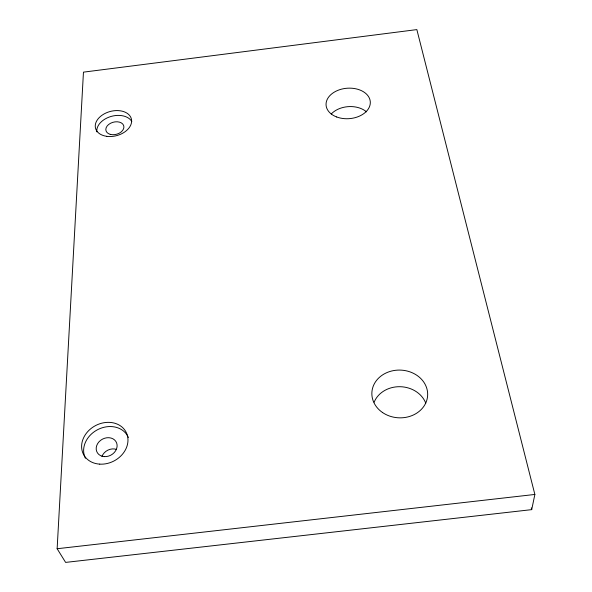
<?xml version="1.0" encoding="UTF-8"?>
<svg xmlns="http://www.w3.org/2000/svg" width="592" height="592" viewBox="0 0 592 592"><rect width="100%" height="100%" fill="white"/><g stroke="black" fill="none" stroke-linecap="round" stroke-linejoin="round"><path stroke-width="0.89" d="M57.135 548.732L83.457 72.143L416.849 29.6L534.865 494.453L531.712 509.638L65.616 562.4L57.135 548.732L534.865 494.453M531.268 507.847L531.712 509.638M331.254 113.997A21.763 15.214 -4.4 0 1 366.463 111.844M374.159 402.168A27.284 23.584 3.5 0 1 400.059 386.702A27.284 23.584 3.5 0 1 425.774 403.174M101.957 456.476A10.671 8.954 -28.9 0 1 116.498 449.424M96.814 131.816A18.433 12.491 -14.8 0 1 110.963 116.476A18.433 12.491 -14.8 0 1 131.816 121.538M85.403 458.252A23.872 19.884 -28.3 0 1 98.331 429.318A23.872 19.884 -28.3 0 1 128.353 437.481M336.678 116.972A22.17 15.251 -4.5 0 0 370.311 102.867A22.17 15.251 -4.5 0 0 337.566 90.48A22.17 15.251 -4.5 0 0 336.678 116.972M382.41 412.439A27.913 23.872 2.8 0 0 427.365 397.846A27.913 23.872 2.8 0 0 389.521 371.613A27.913 23.872 2.8 0 0 382.41 412.439M99.73 464.135A24.02 19.95 -28 0 0 126.917 434.025A24.02 19.95 -28 0 0 87.734 431.62A24.02 19.95 -28 0 0 99.73 464.135M110.238 134.354A9.213 6.246 -14.8 0 0 123.913 127.08A9.213 6.246 -14.8 0 0 110.43 123.321A9.213 6.246 -14.8 0 0 110.238 134.354M106.782 136.33A18.522 12.499 -14.8 0 0 131.431 119.162A18.522 12.499 -14.8 0 0 102.105 115.181A18.522 12.499 -14.8 0 0 106.782 136.33M104.303 456.61A10.848 9.035 -28.3 0 0 116.668 443.053A10.848 9.035 -28.3 0 0 98.99 441.832A10.848 9.035 -28.3 0 0 104.303 456.61"/></g></svg>
